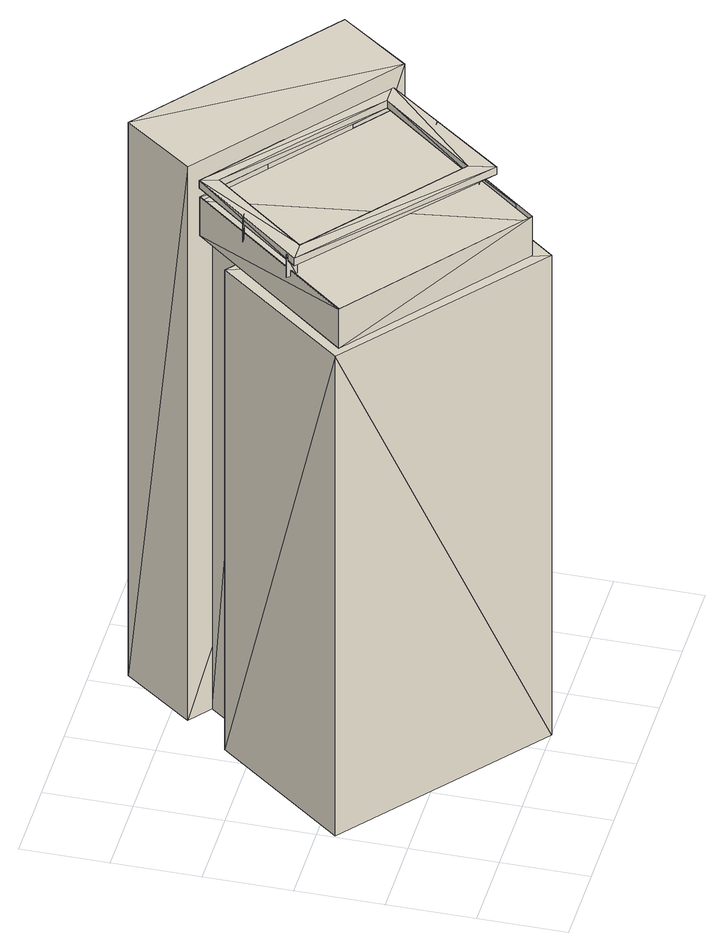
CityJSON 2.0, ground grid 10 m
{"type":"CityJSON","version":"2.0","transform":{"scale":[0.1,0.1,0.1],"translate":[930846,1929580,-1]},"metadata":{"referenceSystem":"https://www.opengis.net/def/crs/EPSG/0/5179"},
"CityObjects":{
"building1":{"type":"Building","geometry":[{"type":"MultiSurface","lod":"3","boundaries":[[[0,1,2]],[[3,2,1]],[[2,3,4]],[[5,4,3]],[[4,5,6]],[[7,6,5]],[[6,7,0]],[[1,0,7]],[[6,0,4]],[[2,4,0]],[[8,9,10]],[[11,10,9]],[[12,8,13]],[[10,13,8]],[[14,12,15]],[[13,15,12]],[[9,14,11]],[[15,11,14]],[[16,17,18]],[[19,18,17]],[[20,16,21]],[[18,21,16]],[[22,20,23]],[[21,23,20]],[[17,22,19]],[[23,19,22]],[[10,23,21]],[[11,23,10]],[[13,10,18]],[[21,18,10]],[[15,13,19]],[[18,19,13]],[[11,15,23]],[[19,23,15]],[[20,22,8]],[[9,8,22]],[[8,12,20]],[[16,20,12]],[[12,14,16]],[[17,16,14]],[[14,9,17]],[[22,17,9]],[[24,25,26]],[[27,26,25]],[[28,24,29]],[[26,29,24]],[[30,28,31]],[[29,31,28]],[[25,30,27]],[[31,27,30]],[[30,25,28]],[[24,28,25]],[[31,29,27]],[[26,27,29]],[[32,33,34]],[[35,34,33]],[[36,32,37]],[[34,37,32]],[[33,36,35]],[[37,35,36]],[[36,33,32]],[[37,34,35]],[[38,39,40]],[[41,40,39]],[[42,38,43]],[[40,43,38]],[[44,42,45]],[[43,45,42]],[[39,44,41]],[[45,41,44]],[[44,39,42]],[[38,42,39]],[[45,43,41]],[[40,41,43]],[[46,47,48]],[[49,48,47]],[[50,46,51]],[[48,51,46]],[[52,50,53]],[[51,53,50]],[[47,52,49]],[[53,49,52]],[[52,47,50]],[[46,50,47]],[[53,51,49]],[[48,49,51]],[[54,55,56]],[[57,56,55]],[[56,57,58]],[[59,58,57]],[[58,59,60]],[[61,60,59]],[[60,61,54]],[[55,54,61]],[[62,63,64]],[[65,64,63]],[[59,57,61]],[[55,61,57]],[[66,67,68]],[[69,68,67]],[[70,71,72]],[[73,72,71]],[[74,75,76]],[[77,76,75]],[[76,78,74]],[[79,74,78]],[[75,80,77]],[[81,77,80]],[[79,78,80]],[[81,80,78]],[[80,75,79]],[[74,79,75]],[[56,82,54]],[[58,83,56]],[[82,56,83]],[[60,84,58]],[[83,58,84]],[[84,60,54]],[[82,65,54]],[[63,54,65]],[[83,64,82]],[[65,82,64]],[[84,62,83]],[[64,83,62]],[[54,63,84]],[[62,84,63]]]}]}
},
"vertices":[
[387,200,752],[387,200,10],[447,280,752],[447,280,10],[219,460,752],[219,460,10],[159,380,752],[159,380,10],[87,240,718],[176,350,718],[87,240,728],[176,350,728],[263,100,718],[263,100,728],[352,210,718],[352,210,728],[268,70,718],[376,210,718],[268,70,728],[376,210,728],[63,240,718],[63,240,728],[170,370,718],[170,370,728],[69,250,726],[71,250,726],[69,250,696],[71,250,696],[76,240,726],[76,240,696],[78,250,726],[78,250,696],[279,90,726],[273,90,726],[279,90,696],[273,90,696],[280,90,726],[280,90,696],[118,310,727],[119,310,727],[118,310,696],[119,310,696],[125,310,727],[125,310,696],[126,310,727],[126,310,696],[323,150,727],[324,150,727],[323,150,696],[324,150,696],[330,150,727],[330,150,696],[331,150,727],[331,150,696],[223,20,705],[223,20,653],[375,210,705],[375,210,653],[171,370,705],[171,370,653],[18,180,705],[18,180,653],[19,180,699],[223,20,699],[172,370,699],[374,210,699],[185,360,653],[185,360,10],[147,310,653],[147,310,10],[358,220,653],[320,170,653],[358,220,10],[320,170,10],[348,150,653],[228,0,653],[348,150,10],[228,0,10],[120,330,10],[120,330,653],[3,180,653],[3,180,10],[374,210,705],[172,370,705],[19,180,705]
]}
